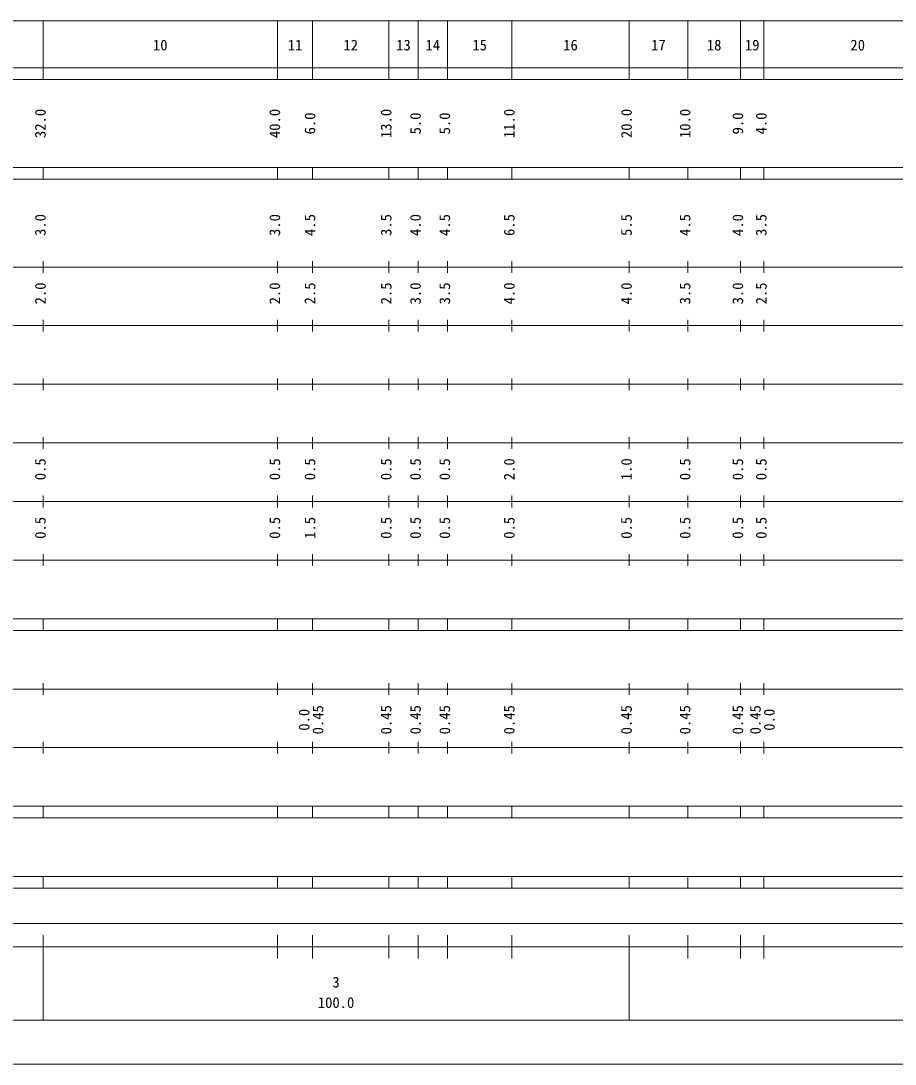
# Model space of a CAD drawing. Units: millimetres on the paper, enlarged 1000 times. Extents: x 40000 to 680000, y 20000 to 380000.
# Drawn here: x 264215 to 413384, y 20000 to 198000 of the extents above; entities that cross this region are included whole.
import ezdxf
from ezdxf.enums import TextEntityAlignment as Align

# ---------------------------------------------------------------- set-up
doc = ezdxf.new("R2010")
doc.units = ezdxf.units.MM
doc.header["$LTSCALE"] = 1000
doc.layers.add('S-SUV', color=7, linetype='Continuous', lineweight=13)
doc.styles.add('ＭＳ ゴシック', font='')
doc.styles.get('ＭＳ ゴシック').set_extended_font_data('MS Gothic')

msp = doc.modelspace()

# ---------------------------------------------------------------- linework, layer by layer
at = {"layer": 'S-SUV'}
for p, q in [((68000, 198000), (579000, 198000)), ((268000, 188000), (268000, 198000)), ((308000, 188000), (308000, 198000)), ((314000, 188000), (314000, 198000)), ((327000, 188000), (327000, 198000)), ((332000, 188000), (332000, 198000)), ((337000, 188000), (337000, 198000)), ((348000, 188000), (348000, 198000)), ((368000, 188000), (368000, 198000)), ((378000, 188000), (378000, 198000)), ((387000, 188000), (387000, 198000)), ((391000, 188000), (391000, 198000)), ((40000, 190000), (579000, 190000)), ((40000, 188000), (579000, 188000)), ((40000, 173000), (579000, 173000)), ((268000, 171000), (268000, 173000)), ((308000, 171000), (308000, 173000)), ((314000, 171000), (314000, 173000)), ((327000, 171000), (327000, 173000)), ((332000, 171000), (332000, 173000)), ((337000, 171000), (337000, 173000)), ((348000, 171000), (348000, 173000)), ((368000, 171000), (368000, 173000)), ((378000, 171000), (378000, 173000)), ((387000, 171000), (387000, 173000)), ((391000, 171000), (391000, 173000)), ((40000, 171000), (579000, 171000)), ((268000, 155000), (268000, 157000)), ((308000, 155000), (308000, 157000)), ((314000, 155000), (314000, 157000)), ((327000, 155000), (327000, 157000)), ((332000, 155000), (332000, 157000)), ((337000, 155000), (337000, 157000)), ((348000, 155000), (348000, 157000)), ((368000, 155000), (368000, 157000)), ((378000, 155000), (378000, 157000)), ((387000, 155000), (387000, 157000)), ((391000, 155000), (391000, 157000)), ((40000, 156000), (579000, 156000)), ((46000, 146000), (579000, 146000)), ((268000, 145000), (268000, 147000)), ((308000, 145000), (308000, 147000)), ((314000, 145000), (314000, 147000)), ((327000, 145000), (327000, 147000)), ((332000, 145000), (332000, 147000)), ((337000, 145000), (337000, 147000)), ((348000, 145000), (348000, 147000)), ((368000, 145000), (368000, 147000)), ((378000, 145000), (378000, 147000)), ((387000, 145000), (387000, 147000)), ((391000, 145000), (391000, 147000)), ((52000, 136000), (579000, 136000)), ((268000, 135000), (268000, 137000)), ((308000, 135000), (308000, 137000)), ((314000, 135000), (314000, 137000)), ((327000, 135000), (327000, 137000)), ((332000, 135000), (332000, 137000)), ((337000, 135000), (337000, 137000)), ((348000, 135000), (348000, 137000)), ((368000, 135000), (368000, 137000)), ((378000, 135000), (378000, 137000)), ((387000, 135000), (387000, 137000)), ((391000, 135000), (391000, 137000)), ((268000, 125000), (268000, 127000)), ((308000, 125000), (308000, 127000)), ((314000, 125000), (314000, 127000)), ((327000, 125000), (327000, 127000)), ((332000, 125000), (332000, 127000)), ((337000, 125000), (337000, 127000)), ((348000, 125000), (348000, 127000)), ((368000, 125000), (368000, 127000)), ((378000, 125000), (378000, 127000)), ((387000, 125000), (387000, 127000)), ((391000, 125000), (391000, 127000)), ((46000, 126000), (579000, 126000)), ((52000, 116000), (579000, 116000)), ((268000, 115000), (268000, 117000)), ((308000, 115000), (308000, 117000)), ((314000, 115000), (314000, 117000)), ((327000, 115000), (327000, 117000)), ((332000, 115000), (332000, 117000)), ((337000, 115000), (337000, 117000)), ((348000, 115000), (348000, 117000)), ((368000, 115000), (368000, 117000)), ((378000, 115000), (378000, 117000)), ((387000, 115000), (387000, 117000)), ((391000, 115000), (391000, 117000)), ((268000, 105000), (268000, 107000)), ((308000, 105000), (308000, 107000)), ((314000, 105000), (314000, 107000)), ((327000, 105000), (327000, 107000)), ((332000, 105000), (332000, 107000)), ((337000, 105000), (337000, 107000)), ((348000, 105000), (348000, 107000)), ((368000, 105000), (368000, 107000)), ((378000, 105000), (378000, 107000)), ((387000, 105000), (387000, 107000)), ((391000, 105000), (391000, 107000)), ((46000, 106000), (579000, 106000)), ((40000, 96000), (579000, 96000)), ((268000, 94000), (268000, 96000)), ((308000, 94000), (308000, 96000)), ((314000, 94000), (314000, 96000)), ((327000, 94000), (327000, 96000)), ((332000, 94000), (332000, 96000)), ((337000, 94000), (337000, 96000)), ((348000, 94000), (348000, 96000)), ((368000, 94000), (368000, 96000)), ((378000, 94000), (378000, 96000)), ((387000, 94000), (387000, 96000)), ((391000, 94000), (391000, 96000)), ((40000, 94000), (579000, 94000)), ((49000, 84000), (579000, 84000)), ((268000, 83000), (268000, 85000)), ((308000, 83000), (308000, 85000)), ((314000, 83000), (314000, 85000)), ((327000, 83000), (327000, 85000)), ((332000, 83000), (332000, 85000)), ((337000, 83000), (337000, 85000)), ((348000, 83000), (348000, 85000)), ((368000, 83000), (368000, 85000)), ((378000, 83000), (378000, 85000)), ((387000, 83000), (387000, 85000)), ((391000, 83000), (391000, 85000)), ((268000, 73000), (268000, 75000)), ((308000, 73000), (308000, 75000)), ((314000, 73000), (314000, 75000)), ((327000, 73000), (327000, 75000)), ((332000, 73000), (332000, 75000)), ((337000, 73000), (337000, 75000)), ((348000, 73000), (348000, 75000)), ((368000, 73000), (368000, 75000)), ((378000, 73000), (378000, 75000)), ((387000, 73000), (387000, 75000)), ((391000, 73000), (391000, 75000)), ((40000, 74000), (579000, 74000)), ((40000, 64000), (579000, 64000)), ((268000, 62000), (268000, 64000)), ((308000, 62000), (308000, 64000)), ((314000, 62000), (314000, 64000)), ((327000, 62000), (327000, 64000)), ((332000, 62000), (332000, 64000)), ((337000, 62000), (337000, 64000)), ((348000, 62000), (348000, 64000)), ((368000, 62000), (368000, 64000)), ((378000, 62000), (378000, 64000)), ((387000, 62000), (387000, 64000)), ((391000, 62000), (391000, 64000)), ((40000, 62000), (579000, 62000)), ((40000, 52000), (579000, 52000)), ((268000, 50000), (268000, 52000)), ((308000, 50000), (308000, 52000)), ((314000, 50000), (314000, 52000)), ((327000, 50000), (327000, 52000)), ((332000, 50000), (332000, 52000)), ((337000, 50000), (337000, 52000)), ((348000, 50000), (348000, 52000)), ((368000, 50000), (368000, 52000)), ((378000, 50000), (378000, 52000)), ((387000, 50000), (387000, 52000)), ((391000, 50000), (391000, 52000)), ((40000, 50000), (579000, 50000)), ((71000, 44000), (565000, 44000)), ((268000, 27500), (268000, 42000)), ((308000, 38000), (308000, 42000)), ((314000, 38000), (314000, 42000)), ((327000, 38000), (327000, 42000)), ((332000, 38000), (332000, 42000)), ((337000, 38000), (337000, 42000)), ((348000, 38000), (348000, 42000)), ((368000, 27500), (368000, 42000)), ((378000, 38000), (378000, 42000)), ((387000, 38000), (387000, 42000)), ((391000, 38000), (391000, 42000)), ((40000, 40000), (579000, 40000)), ((68000, 27500), (579000, 27500)), ((40000, 20000), (680000, 20000))]:
    msp.add_line(p, q, dxfattribs=at)

# ---------------------------------------------------------------- texts
at = {"layer": 'S-SUV', "style": 'ＭＳ ゴシック'}
for s, p in [('10', (286750, 192405)), ('11', (309750, 192405)), ('12', (319250, 192405)), ('13', (328250, 192405)), ('14', (333250, 192405)), ('15', (341250, 192405)), ('16', (356750, 192405)), ('17', (371750, 192405)), ('18', (381250, 192405)), ('19', (387750, 192405)), ('20', (405750, 192405)), ('3', (317375, 32523)), ('100.0', (314875, 29033))]:
    msp.add_text(s, height=1833, dxfattribs=at).set_placement(p, align=Align.BOTTOM_LEFT)
for s, p in [('32.0', (269000, 178000)), ('40.0', (309000, 178000)), ('6.0', (315000, 178625)), ('13.0', (328000, 178000)), ('5.0', (333000, 178625)), ('5.0', (338000, 178625)), ('11.0', (349000, 178000)), ('20.0', (369000, 178000)), ('10.0', (379000, 178000)), ('9.0', (388000, 178625)), ('4.0', (392000, 178625)), ('3.0', (269000, 161299)), ('3.0', (309000, 161299)), ('4.5', (315000, 161299)), ('3.5', (328000, 161299)), ('4.0', (333000, 161299)), ('4.5', (338000, 161299)), ('6.5', (349000, 161299)), ('5.5', (369000, 161299)), ('4.5', (379000, 161299)), ('4.0', (388000, 161299)), ('3.5', (392000, 161299)), ('2.0', (269000, 149625)), ('2.0', (309000, 149625)), ('2.5', (315000, 149625)), ('2.5', (328000, 149625)), ('3.0', (333000, 149625)), ('3.5', (338000, 149625)), ('4.0', (349000, 149625)), ('4.0', (369000, 149625)), ('3.5', (379000, 149625)), ('3.0', (388000, 149625)), ('2.5', (392000, 149625)), ('0.5', (269000, 119625)), ('0.5', (309000, 119625)), ('0.5', (315000, 119625)), ('0.5', (328000, 119625)), ('0.5', (333000, 119625)), ('0.5', (338000, 119625)), ('2.0', (349000, 119625)), ('1.0', (369000, 119625)), ('0.5', (379000, 119625)), ('0.5', (388000, 119625)), ('0.5', (392000, 119625)), ('0.5', (269000, 109625)), ('0.5', (309000, 109625)), ('1.5', (315000, 109625)), ('0.5', (328000, 109625)), ('0.5', (333000, 109625)), ('0.5', (338000, 109625)), ('0.5', (349000, 109625)), ('0.5', (369000, 109625)), ('0.5', (379000, 109625)), ('0.5', (388000, 109625)), ('0.5', (392000, 109625)), ('0.0', (314000, 76889)), ('0.45', (316370, 76264)), ('0.45', (328000, 76264)), ('0.45', (333000, 76264)), ('0.45', (338000, 76264)), ('0.45', (349000, 76264)), ('0.45', (369000, 76264)), ('0.45', (379000, 76264)), ('0.45', (388000, 76264)), ('0.45', (391000, 76264)), ('0.0', (393370, 76889))]:
    msp.add_text(s, height=1833, rotation=90, dxfattribs=at).set_placement(p, align=Align.BOTTOM_LEFT)

doc.saveas('drawing.dxf')
